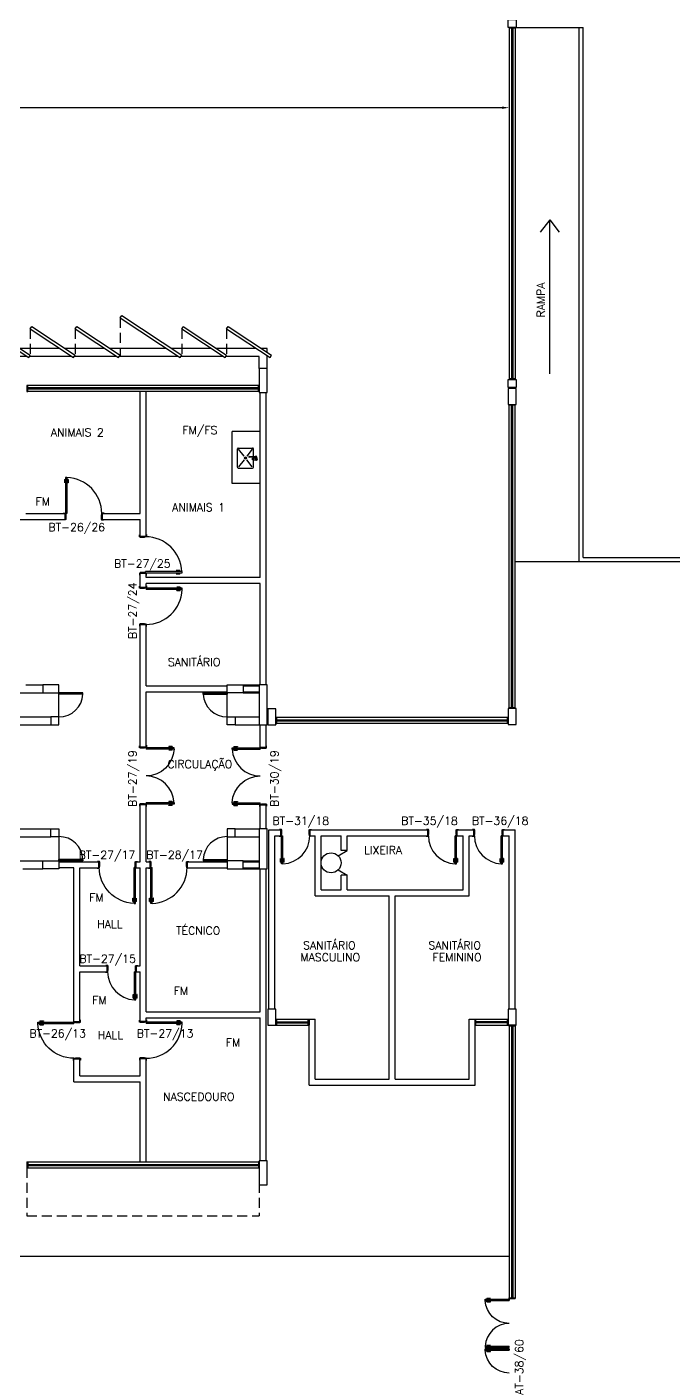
# Model space of a CAD drawing. Header units: millimetres. Extents: x 2069 to 2250, y 1124 to 1284.
# Drawn here: x 2096.53 to 2112.67, y 1190.8 to 1224.44 of the extents above; entities that cross this region are included whole.
import ezdxf

# ---------------------------------------------------------------- set-up
doc = ezdxf.new("R2010")
doc.units = ezdxf.units.MM
doc.linetypes.add('HIDDEN', pattern=[0.375, 0.25, -0.125])
for name, color, linetype in [('ALV', 2, 'Continuous'), ('BANC', 2, 'Continuous'), ('ENDEREÇO', 2, 'Continuous'), ('JANELA', 1, 'Continuous'), ('MACANETA', 1, 'Continuous'), ('MARCO', 2, 'Continuous'), ('PAVIMENTO', 1, 'Continuous'), ('PEÇAS', 1, 'Continuous'), ('PILARES', 3, 'Continuous'), ('PISO', 1, 'Continuous'), ('PORTA', 2, 'Continuous'), ('PROJ', 1, 'HIDDEN'), ('TEXTO', 2, 'Continuous'), ('ÁREA', 2, 'Continuous')]:
    doc.layers.add(name, color=color, linetype=linetype)
doc.styles.get("Standard").update_dxf_attribs({"font": 'arial.ttf'})
doc.styles.add('UNB-100', font='simplex.shx', dxfattribs={"height": 0.2})
doc.styles.add('UNB1-100', font='simplex.shx', dxfattribs={"height": 0.2})
doc.dimstyles.get("Standard").update_dxf_attribs({"dimtxt": 0.18, "dimasz": 0.18, "dimexe": 0.18, "dimexo": 0.0625, "dimgap": 0.09, "dimtad": 0, "dimtih": 1, "dimtoh": 1, "dimdec": 4, "dimzin": 0, "dimdsep": 46, "dimtxsty": 'Standard', "dimcen": 0.09, "dimadec": 0, "dimazin": 0, "dimtfac": 1, "dimtdec": 4, "dimtofl": 0, "dimtmove": 0, "dimatfit": 3, "dimfxl": 1, "dimtolj": 1, "dimtzin": 0, "dimarcsym": 0})

# ---------------------------------------------------------------- blocks, each defined once
blk = doc.blocks.new('DOOR70')
at = {"layer": 'MACANETA', "color": 1}
for p, q in [((-0.015, -0.565), (-0.01, -0.565)), ((-0.015, -0.655), (-0.015, -0.565)), ((-0.015, -0.655), (0.012, -0.655)), ((-0.01, -0.655), (-0.01, -0.565)), ((-0.01, -0.635), (0.012, -0.635)), ((0.012, -0.663), (0.012, -0.628)), ((0.012, -0.628), (0.015, -0.628)), ((0.012, -0.663), (0.015, -0.663)), ((0.053, -0.628), (0.05, -0.628)), ((0.053, -0.663), (0.05, -0.663)), ((0.053, -0.663), (0.053, -0.628)), ((0.075, -0.635), (0.053, -0.635)), ((0.08, -0.655), (0.053, -0.655)), ((0.08, -0.565), (0.075, -0.565)), ((0.075, -0.655), (0.075, -0.565)), ((0.08, -0.655), (0.08, -0.565))]:
    blk.add_line(p, q, dxfattribs=at)
at = {"layer": 'PORTA'}
for p, q in [((0.015, -0.7), (0.015, 0)), ((0.015, 0), (0.05, 0)), ((0.05, -0.7), (0.05, 0)), ((0.05, -0.7), (0.015, -0.7))]:
    blk.add_line(p, q, dxfattribs=at)
at = {"layer": 'PORTA', "color": 1}
blk.add_arc((0.02, 0), 0.7, 272.4563, 0, dxfattribs=at)
blk = doc.blocks.new('PL')
for p, q in [((0.25, 0.25), (0.25, 0.45)), ((0.25, 0.45), (0.45, 0.45)), ((0.45, 0.45), (0.45, 0.25)), ((0.45, 0.25), (0.25, 0.25))]:
    blk.add_line(p, q)
blk = doc.blocks.new('PL4')
for p, q in [((0, 0.4), (0.2, 0.4)), ((0, 0), (0, 0.4)), ((0.2, 0.4), (0.2, 0)), ((0.2, 0), (0, 0))]:
    blk.add_line(p, q)
blk = doc.blocks.new('DOOR90')
at = {"layer": 'MACANETA'}
for p, q in [((-0.015, -0.755), (-0.01, -0.755)), ((-0.015, -0.845), (-0.015, -0.755)), ((-0.015, -0.845), (0.012, -0.845)), ((-0.01, -0.845), (-0.01, -0.755)), ((-0.01, -0.825), (0.012, -0.825)), ((0.012, -0.853), (0.012, -0.818)), ((0.012, -0.818), (0.015, -0.818)), ((0.012, -0.853), (0.015, -0.853)), ((0.053, -0.818), (0.05, -0.818)), ((0.053, -0.853), (0.05, -0.853)), ((0.053, -0.853), (0.053, -0.818)), ((0.075, -0.825), (0.053, -0.825)), ((0.08, -0.845), (0.053, -0.845)), ((0.08, -0.755), (0.075, -0.755)), ((0.075, -0.845), (0.075, -0.755)), ((0.08, -0.845), (0.08, -0.755))]:
    blk.add_line(p, q, dxfattribs=at)
at = {"layer": 'PORTA'}
for p, q in [((0.015, -0.89), (0.015, 0.01)), ((0.015, 0.01), (0.05, 0.01)), ((0.05, -0.89), (0.05, 0.01)), ((0.05, -0.89), (0.015, -0.89))]:
    blk.add_line(p, q, dxfattribs=at)
at = {"layer": 'PORTA', "color": 1}
blk.add_arc((0.02, 0.01), 0.9, 271.9102, 0, dxfattribs=at)
blk = doc.blocks.new('PL6')
for p, q in [((0, -0.1), (0, 0.1)), ((0, 0.1), (0.6, 0.1)), ((0.6, 0.1), (0.6, -0.1)), ((0.6, -0.1), (0, -0.1))]:
    blk.add_line(p, q)
blk = doc.blocks.new('PL10')
for p, q in [((-0.1, 1), (0.1, 1)), ((-0.1, 0), (-0.1, 1)), ((0.1, 1), (0.1, 0)), ((0.1, 0), (-0.1, 0))]:
    blk.add_line(p, q)
blk = doc.blocks.new('DOOR-70')
at = {"layer": 'MACANETA', "color": 1}
for p, q in [((-0.08, -0.655), (-0.08, -0.565)), ((-0.08, -0.565), (-0.075, -0.565)), ((-0.08, -0.655), (-0.053, -0.655)), ((-0.075, -0.655), (-0.075, -0.565)), ((-0.075, -0.635), (-0.053, -0.635)), ((-0.053, -0.628), (-0.05, -0.628)), ((-0.053, -0.663), (-0.053, -0.628)), ((-0.053, -0.663), (-0.05, -0.663)), ((-0.012, -0.628), (-0.015, -0.628)), ((-0.012, -0.663), (-0.015, -0.663)), ((-0.012, -0.663), (-0.012, -0.628)), ((0.01, -0.635), (-0.012, -0.635)), ((0.015, -0.655), (-0.012, -0.655)), ((0.01, -0.655), (0.01, -0.565)), ((0.015, -0.565), (0.01, -0.565)), ((0.015, -0.655), (0.015, -0.565))]:
    blk.add_line(p, q, dxfattribs=at)
at = {"layer": 'PORTA'}
for p, q in [((-0.05, -0.7), (-0.05, 0)), ((-0.015, 0), (-0.05, 0)), ((-0.015, -0.7), (-0.015, 0)), ((-0.05, -0.7), (-0.015, -0.7))]:
    blk.add_line(p, q, dxfattribs=at)
at = {"layer": 'PORTA', "color": 1}
blk.add_arc((-0.02, 0), 0.7, 180, 267.5437, dxfattribs=at)
blk = doc.blocks.new('DOOR-90')
at = {"color": 1}
blk.add_arc((-0.02, 0), 0.9, 180, 268.0898, dxfattribs=at)
at = {"layer": 'MACANETA', "color": 1}
for p, q in [((-0.08, -0.855), (-0.08, -0.765)), ((-0.08, -0.765), (-0.075, -0.765)), ((-0.08, -0.855), (-0.053, -0.855)), ((-0.075, -0.855), (-0.075, -0.765)), ((-0.075, -0.835), (-0.053, -0.835)), ((-0.053, -0.828), (-0.05, -0.828)), ((-0.053, -0.863), (-0.053, -0.828)), ((-0.053, -0.863), (-0.05, -0.863)), ((-0.012, -0.828), (-0.015, -0.828)), ((-0.012, -0.863), (-0.015, -0.863)), ((-0.012, -0.863), (-0.012, -0.828)), ((0.01, -0.835), (-0.012, -0.835)), ((0.015, -0.855), (-0.012, -0.855)), ((0.01, -0.855), (0.01, -0.765)), ((0.015, -0.765), (0.01, -0.765)), ((0.015, -0.855), (0.015, -0.765))]:
    blk.add_line(p, q, dxfattribs=at)
at = {"layer": 'PORTA'}
for p, q in [((-0.05, -0.9), (-0.05, 0)), ((-0.015, 0), (-0.05, 0)), ((-0.015, -0.9), (-0.015, 0)), ((-0.05, -0.9), (-0.015, -0.9))]:
    blk.add_line(p, q, dxfattribs=at)
blk = doc.blocks.new('INOXA1-P')
for p, q in [((0.043, 0.008), (0.043, -0.022)), ((0.062, 0.04), (0.071, 0.04)), ((0.131, 0.048), (0.076, 0.043)), ((0.131, -0.002), (0.076, 0.003)), ((0.12, 0.23), (0.12, 0.047)), ((0.22, 0.25), (0.14, 0.25)), ((0.15, 0.22), (0.287, 0.043)), ((0.5, 0.25), (0.22, 0.25)), ((0.353, 0.043), (0.49, 0.22)), ((0.52, 0.23), (0.52, -0.23)), ((0.22, -0.027), (0.054, -0.027)), ((0.22, -0.037), (0.054, -0.037)), ((0.063, -0.003), (0.063, -0.021)), ((0.12, -0.001), (0.12, -0.027)), ((0.12, -0.037), (0.12, -0.23)), ((0.22, -0.25), (0.14, -0.25)), ((0.15, -0.22), (0.287, -0.043)), ((0.231, -0.027), (0.22, -0.027)), ((0.231, -0.037), (0.22, -0.037)), ((0.5, -0.25), (0.22, -0.25)), ((0.353, -0.043), (0.49, -0.22))]:
    blk.add_line(p, q)
blk.add_lwpolyline([(0.076, 0.003), (0.072, 0.004), (0.069, 0.009), (0.067, 0.015), (0.066, 0.023), (0.067, 0.031), (0.069, 0.037), (0.072, 0.042), (0.076, 0.043)])
blk.add_lwpolyline([(0.131, 0.048), (0.137, 0.046), (0.143, 0.041), (0.147, 0.033), (0.148, 0.023), (0.147, 0.013), (0.143, 0.006), (0.137, 0), (0.131, -0.002), (0.125, 0), (0.119, 0.006), (0.115, 0.013), (0.114, 0.023), (0.115, 0.033), (0.119, 0.041), (0.125, 0.046)], close=True)
for radius in [0.0266, 0.0163]:
    blk.add_circle((0.32, 0), radius)
for centre, radius, start, end in [((0.054, 0.023), 0.0349, 36.1705, 252.2568), ((0.054, 0.023), 0.0189, 62.7367, 235.7375), ((0.073, -0.003), 0.01, 102.8285, 180), ((0.054, 0.023), 0.0349, 285.5373, 323.9987), ((0.14, 0.23), 0.02, 90, 180), ((0.5, 0.23), 0.02, 360, 90), ((0.054, -0.032), 0.0145, 20.161, 339.839), ((0.054, -0.032), 0.005, 90.0037, 269.9963), ((0.14, -0.23), 0.02, 180, 270), ((0.231, -0.032), 0.00738, 222.6559, 137.3441), ((0.231, -0.032), 0.005, 269.9935, 90.0065), ((0.5, -0.23), 0.02, 270, 360)]:
    blk.add_arc(centre, radius, start, end)
blk = doc.blocks.new('DOOR-60')
at = {"layer": 'MACANETA', "color": 1}
for p, q in [((-0.08, -0.555), (-0.08, -0.465)), ((-0.08, -0.465), (-0.075, -0.465)), ((-0.08, -0.555), (-0.053, -0.555)), ((-0.075, -0.555), (-0.075, -0.465)), ((-0.075, -0.535), (-0.053, -0.535)), ((-0.053, -0.528), (-0.05, -0.528)), ((-0.053, -0.563), (-0.053, -0.528)), ((-0.053, -0.563), (-0.05, -0.563)), ((-0.012, -0.528), (-0.015, -0.528)), ((-0.012, -0.563), (-0.015, -0.563)), ((-0.012, -0.563), (-0.012, -0.528)), ((0.01, -0.535), (-0.012, -0.535)), ((0.015, -0.555), (-0.012, -0.555)), ((0.01, -0.555), (0.01, -0.465)), ((0.015, -0.465), (0.01, -0.465)), ((0.015, -0.555), (0.015, -0.465))]:
    blk.add_line(p, q, dxfattribs=at)
at = {"layer": 'PORTA'}
for p, q in [((-0.05, -0.6), (-0.05, 0)), ((-0.015, 0), (-0.05, 0)), ((-0.015, -0.6), (-0.015, 0)), ((-0.05, -0.6), (-0.015, -0.6))]:
    blk.add_line(p, q, dxfattribs=at)
at = {"layer": 'PORTA', "color": 1}
blk.add_arc((-0.02, 0), 0.6, 180, 267.134, dxfattribs=at)
blk = doc.blocks.new('*D66')
at = {"layer": 'ALV', "color": 0, "lineweight": -2, "transparency": 16777216}
for p, q in [((2075.113, 1223.373), (2075.113, 1222.237)), ((2108.578, 1223.373), (2108.578, 1222.237)), ((2075.293, 1222.417), (2090.947, 1222.417)), ((2108.398, 1222.417), (2092.744, 1222.417))]:
    blk.add_line(p, q, dxfattribs=at)
at = {"layer": 'ALV', "color": 0, "transparency": 16777216}
for points in [[(2075.293, 1222.447), (2075.293, 1222.387), (2075.113, 1222.417)], [(2108.398, 1222.447), (2108.398, 1222.387), (2108.578, 1222.417)]]:
    blk.add_solid(points, dxfattribs=at)
at = {"layer": 'DEFPOINTS', "color": 0, "transparency": 16777216}
for p in [(2075.113, 1223.435), (2108.578, 1223.435), (2075.113, 1222.417)]:
    blk.add_point(p, dxfattribs=at)
at = {"layer": 'ALV', "color": 0, "transparency": 16777216, "insert": (2091.846, 1222.417), "char_height": 0.2, "attachment_point": 5}
blk.add_mtext('\\A1;{\\H4.5x;FM}', dxfattribs=at)

msp = doc.modelspace()

# ---------------------------------------------------------------- linework, layer by layer
at = {"layer": 'ALV'}
for p, q in [((2108.72825, 1224.42312), (2108.57825, 1224.42312)), ((2108.72825, 1224.42312), (2108.57825, 1224.42312)), ((2095.07825, 1217.16739), (2096.57805, 1216.17211)), ((2095.11695, 1217.22572), (2096.61676, 1216.23043)), ((2096.61676, 1216.89092), (2096.65546, 1216.94925)), ((2096.65546, 1216.94925), (2097.73865, 1216.23043)), ((2097.73865, 1216.89092), (2097.77736, 1216.94925)), ((2097.77736, 1216.94925), (2098.86055, 1216.23043)), ((2098.86055, 1217.16739), (2098.89925, 1217.22572)), ((2098.86055, 1217.16739), (2100.36035, 1216.17211)), ((2098.89925, 1217.22572), (2100.39906, 1216.23043)), ((2100.39906, 1216.89092), (2100.43776, 1216.94925)), ((2100.43776, 1216.94925), (2101.52095, 1216.23043)), ((2101.52095, 1216.89092), (2101.55966, 1216.94925)), ((2101.55966, 1216.94925), (2102.64285, 1216.23043)), ((2096.61676, 1216.89092), (2097.69995, 1216.17211)), ((2097.73865, 1216.89092), (2098.82184, 1216.17211)), ((2100.39906, 1216.89092), (2101.48225, 1216.17211)), ((2101.52095, 1216.89092), (2102.60414, 1216.17211)), ((2096.57805, 1216.17211), (2096.61676, 1216.23043)), ((2096.57805, 1216.17211), (2096.61676, 1216.23043)), ((2097.69995, 1216.17211), (2097.73865, 1216.23043)), ((2098.82184, 1216.17211), (2098.86055, 1216.23043)), ((2100.36035, 1216.17211), (2100.39906, 1216.23043)), ((2101.48225, 1216.17211), (2101.52095, 1216.23043)), ((2102.60414, 1216.17211), (2102.64285, 1216.23043)), ((2108.57825, 1215.62312), (2108.57825, 1215.62312)), ((2108.57825, 1215.62312), (2108.72825, 1215.62312)), ((2108.72825, 1215.62312), (2108.72825, 1215.62312)), ((2096.53311, 1215.47627), (2096.53311, 1215.32627)), ((2099.35818, 1212.27627), (2099.35818, 1215.32627)), ((2099.50818, 1211.70627), (2099.50818, 1215.32627)), ((2102.33311, 1215.32627), (2102.33311, 1215.47627)), ((2102.35801, 1210.67627), (2102.35801, 1215.30127)), ((2102.50801, 1208.00127), (2102.50801, 1215.30127)), ((2108.57825, 1215.00312), (2108.57825, 1215.00312)), ((2108.57825, 1215.00312), (2108.72825, 1215.00312)), ((2108.72825, 1215.00312), (2108.72825, 1215.00312)), ((2096.50801, 1212.27627), (2097.48301, 1212.27627)), ((2097.48301, 1212.27627), (2097.48301, 1212.12627)), ((2098.41301, 1212.27627), (2099.35801, 1212.27627)), ((2098.41301, 1212.27627), (2098.41301, 1212.12627)), ((2098.55801, 1212.27627), (2099.35818, 1212.27627)), ((2095.41301, 1212.12627), (2097.48301, 1212.12627)), ((2098.41301, 1212.12627), (2099.35818, 1212.12627)), ((2099.35818, 1211.70627), (2099.35818, 1212.12627)), ((2099.50818, 1211.70627), (2099.35818, 1211.70627)), ((2099.35818, 1210.42627), (2099.35818, 1210.77627)), ((2099.50818, 1210.77627), (2099.35818, 1210.77627)), ((2099.50818, 1210.67627), (2099.50818, 1210.77627)), ((2102.35801, 1210.67627), (2099.50818, 1210.67627)), ((2102.35801, 1210.52627), (2099.50818, 1210.52627)), ((2099.50818, 1210.42627), (2099.50818, 1210.52627)), ((2102.35801, 1208.00127), (2102.35801, 1210.52627)), ((2099.50818, 1210.42627), (2099.35818, 1210.42627)), ((2099.35818, 1206.44128), (2099.35818, 1209.49627)), ((2099.50818, 1209.49627), (2099.35818, 1209.49627)), ((2099.50818, 1207.97627), (2099.50818, 1209.49627)), ((2096.50801, 1208.00127), (2096.93276, 1208.00127)), ((2099.50818, 1207.97627), (2101.53276, 1207.97627)), ((2099.50818, 1206.44128), (2099.50818, 1207.82627)), ((2099.50818, 1207.82627), (2101.53276, 1207.82627)), ((2101.93276, 1208.00127), (2102.33311, 1208.00127)), ((2101.93276, 1207.97627), (2102.33311, 1207.97627)), ((2101.93276, 1207.82627), (2102.33311, 1207.82627)), ((2095.93276, 1207.80127), (2096.93276, 1207.80127)), ((2101.93276, 1207.80127), (2102.33311, 1207.80127)), ((2095.73276, 1207.20127), (2097.13276, 1207.20127)), ((2101.73276, 1207.20127), (2102.33311, 1207.20127)), ((2102.75318, 1207.17812), (2102.75318, 1207.02812)), ((2108.55318, 1207.02812), (2108.55318, 1207.17812)), ((2095.73276, 1207.00127), (2097.13276, 1207.00127)), ((2101.73276, 1207.00127), (2102.33311, 1207.00127)), ((2102.35818, 1206.44128), (2102.35818, 1207.00127)), ((2102.50818, 1206.44128), (2102.50818, 1207.00127)), ((2099.50818, 1206.44128), (2099.35818, 1206.44128)), ((2102.35818, 1206.44128), (2102.50818, 1206.44128)), ((2099.50818, 1205.00127), (2099.35818, 1205.00127)), ((2099.35818, 1203.57627), (2099.35818, 1205.00127)), ((2099.50818, 1203.57627), (2099.50818, 1205.00127)), ((2102.35818, 1205.00127), (2102.50818, 1205.00127)), ((2102.35818, 1204.40127), (2102.35818, 1205.00127)), ((2102.50818, 1204.40127), (2102.50818, 1205.00127)), ((2095.73276, 1204.40127), (2097.13276, 1204.40127)), ((2095.73276, 1204.20127), (2097.13276, 1204.20127)), ((2101.73276, 1204.40127), (2102.33276, 1204.40127)), ((2101.73276, 1204.20127), (2102.33276, 1204.20127)), ((2102.57818, 1199.89127), (2102.57818, 1204.37442)), ((2102.57818, 1204.37442), (2102.87818, 1204.37442)), ((2102.72818, 1199.89127), (2102.72818, 1204.22442)), ((2102.72818, 1204.22442), (2102.87818, 1204.22442)), ((2102.87818, 1204.22442), (2102.87818, 1204.37442)), ((2103.60818, 1204.37442), (2106.54818, 1204.37442)), ((2103.60818, 1204.22442), (2103.60818, 1204.37442)), ((2103.60818, 1204.22442), (2103.72818, 1204.22442)), ((2103.72818, 1202.72442), (2103.72818, 1204.22442)), ((2103.87818, 1204.22442), (2104.37818, 1204.22442)), ((2103.87818, 1202.87442), (2103.87818, 1204.22442)), ((2104.37818, 1203.85913), (2104.37818, 1204.22442)), ((2104.52818, 1204.22442), (2106.54818, 1204.22442)), ((2104.52818, 1203.85913), (2104.52818, 1204.22442)), ((2106.54818, 1204.22442), (2106.54818, 1204.37442)), ((2107.27818, 1204.37442), (2107.69818, 1204.37442)), ((2107.27818, 1204.22442), (2107.27818, 1204.37442)), ((2107.27818, 1204.22442), (2107.42818, 1204.22442)), ((2107.42818, 1202.87442), (2107.42818, 1204.22442)), ((2107.57818, 1204.22442), (2107.69818, 1204.22442)), ((2107.57818, 1202.72442), (2107.57818, 1204.22442)), ((2107.69818, 1204.22442), (2107.69818, 1204.37442)), ((2108.42818, 1204.37442), (2108.72818, 1204.37442)), ((2108.42818, 1204.22442), (2108.42818, 1204.37442)), ((2108.42818, 1204.22442), (2108.57818, 1204.22442)), ((2108.57818, 1199.89127), (2108.57818, 1204.22442)), ((2108.72818, 1199.89127), (2108.72818, 1204.37442)), ((2104.52818, 1203.85913), (2104.37818, 1203.85913)), ((2095.93276, 1203.60127), (2096.93276, 1203.60127)), ((2097.33276, 1203.57627), (2098.32818, 1203.57627)), ((2098.32818, 1203.42627), (2098.32818, 1203.57627)), ((2099.25818, 1203.57627), (2099.35818, 1203.57627)), ((2099.25818, 1203.42627), (2099.25818, 1203.57627)), ((2099.50818, 1203.57627), (2099.61239, 1203.57627)), ((2099.61239, 1203.42627), (2099.61239, 1203.57627)), ((2100.54239, 1203.57627), (2101.53276, 1203.57627)), ((2100.54239, 1203.42627), (2100.54239, 1203.57627)), ((2101.93276, 1203.60127), (2102.33276, 1203.60127)), ((2101.93276, 1203.57627), (2102.33276, 1203.57627)), ((2096.42867, 1203.40127), (2096.93276, 1203.40127)), ((2097.70818, 1203.42627), (2097.33276, 1203.42627)), ((2097.70818, 1199.58574), (2097.70818, 1203.42627)), ((2097.85818, 1200.97627), (2097.85818, 1203.42627)), ((2097.85818, 1203.42627), (2098.32818, 1203.42627)), ((2099.25818, 1203.42627), (2099.35818, 1203.42627)), ((2099.35818, 1200.97627), (2099.35818, 1203.42627)), ((2099.50818, 1203.42627), (2099.61239, 1203.42627)), ((2099.50818, 1199.82627), (2099.50818, 1203.42627)), ((2100.54239, 1203.42627), (2101.53276, 1203.42627)), ((2101.93276, 1203.42627), (2102.33276, 1203.42627)), ((2101.93276, 1203.40127), (2102.33276, 1203.40127)), ((2102.35818, 1199.82627), (2102.35818, 1203.40127)), ((2102.50818, 1196.10127), (2102.50818, 1203.40127)), ((2104.52818, 1203.23971), (2104.37818, 1203.23971)), ((2104.37818, 1202.87442), (2104.37818, 1203.23971)), ((2104.52818, 1202.87442), (2104.52818, 1203.23971)), ((2103.87818, 1202.87442), (2104.37818, 1202.87442)), ((2104.52818, 1202.87442), (2107.42818, 1202.87442)), ((2103.72818, 1202.72442), (2105.57861, 1202.72442)), ((2105.57861, 1198.14127), (2105.57861, 1202.72442)), ((2105.72861, 1198.14127), (2105.72861, 1202.72442)), ((2105.72861, 1202.72442), (2107.57818, 1202.72442)), ((2097.85818, 1200.97627), (2098.53737, 1200.97627)), ((2097.85818, 1200.82627), (2098.53737, 1200.82627)), ((2097.85818, 1199.58574), (2097.85818, 1200.82627)), ((2098.53737, 1200.82627), (2098.53737, 1200.97627)), ((2099.26737, 1200.97627), (2099.35818, 1200.97627)), ((2099.26737, 1200.82627), (2099.26737, 1200.97627)), ((2099.26737, 1200.82627), (2099.35818, 1200.82627)), ((2099.35818, 1199.58574), (2099.35818, 1200.82627)), ((2099.50818, 1199.82627), (2102.35818, 1199.82627)), ((2097.70818, 1199.58574), (2097.85818, 1199.58574)), ((2099.50818, 1199.58574), (2099.35818, 1199.58574)), ((2099.50818, 1199.67627), (2102.35818, 1199.67627)), ((2099.50818, 1199.58574), (2099.50818, 1199.67627)), ((2102.35818, 1196.10127), (2102.35818, 1199.67627)), ((2102.75297, 1199.49127), (2102.75297, 1199.64127)), ((2103.57797, 1199.64127), (2103.57797, 1199.49127)), ((2103.57818, 1197.99127), (2103.57818, 1199.64127)), ((2103.72818, 1198.14127), (2103.72818, 1199.64127)), ((2107.57818, 1198.14127), (2107.57818, 1199.64127)), ((2107.72797, 1199.64127), (2107.72797, 1199.49127)), ((2107.72818, 1197.99127), (2107.72818, 1199.64127)), ((2108.55297, 1199.49127), (2108.55297, 1199.64127)), ((2108.72801, 1199.49219), (2108.57801, 1199.49219)), ((2108.72801, 1199.49219), (2108.72801, 1199.49312)), ((2097.70818, 1198.07627), (2097.70818, 1198.65574)), ((2097.70818, 1198.65574), (2097.85818, 1198.65574)), ((2097.85818, 1198.22627), (2097.85818, 1198.65574)), ((2099.35818, 1198.22627), (2099.35818, 1198.65574)), ((2099.50818, 1198.65574), (2099.35818, 1198.65574)), ((2099.50818, 1196.07627), (2099.50818, 1198.65574)), ((2097.70818, 1198.07627), (2099.35818, 1198.07627)), ((2097.85818, 1198.22627), (2099.35818, 1198.22627)), ((2099.35818, 1196.07627), (2099.35818, 1198.07627)), ((2103.72818, 1198.14127), (2105.57861, 1198.14127)), ((2105.72861, 1198.14127), (2107.57818, 1198.14127)), ((2103.57818, 1197.99127), (2107.72818, 1197.99127)), ((2096.53311, 1196.07627), (2096.53311, 1195.92627)), ((2102.33311, 1195.92627), (2102.33311, 1196.07627)), ((2102.33311, 1195.92627), (2102.33311, 1195.92627))]:
    msp.add_line(p, q, dxfattribs=at)
at = {"layer": 'ALV', "color": 2}
for p, q in [((2110.32825, 1211.07812), (2110.32825, 1224.42312)), ((2110.42825, 1211.17812), (2110.42825, 1224.42312)), ((2110.42825, 1211.17812), (2114.90325, 1211.17812)), ((2110.32825, 1211.07812), (2114.90325, 1211.07812)), ((2104.30874, 1203.72234), (2104.52818, 1203.85913)), ((2104.30874, 1203.3765), (2104.52818, 1203.23971)), ((2108.57801, 1192.66127), (2108.57801, 1192.68127)), ((2108.57801, 1192.68127), (2108.72801, 1192.68127)), ((2108.57801, 1192.66127), (2108.57801, 1192.68127)), ((2108.57801, 1192.68127), (2108.72801, 1192.68127)), ((2108.72801, 1192.68127), (2108.72801, 1192.66127)), ((2108.72801, 1192.68127), (2108.72801, 1192.66127)), ((2108.72801, 1192.66127), (2108.57801, 1192.66127)), ((2108.57801, 1192.66127), (2108.72801, 1192.66127)), ((2108.72801, 1192.66127), (2108.57801, 1192.66127)), ((2108.57801, 1192.66127), (2108.72801, 1192.66127))]:
    msp.add_line(p, q, dxfattribs=at)
msp.add_circle((2104.12818, 1203.54942), 0.25, dxfattribs=at)
at = {"layer": 'BANC'}
for p, q in [((2102.35801, 1214.32627), (2101.65801, 1214.32627)), ((2101.65801, 1213.02627), (2101.65801, 1214.32627)), ((2102.35801, 1213.02627), (2101.65801, 1213.02627))]:
    msp.add_line(p, q, dxfattribs=at)
at = {"layer": 'JANELA', "color": 3}
for p, q in [((2108.57825, 1224.42312), (2108.57825, 1224.40312)), ((2108.57825, 1224.42312), (2108.57825, 1224.40312)), ((2108.72825, 1224.40312), (2108.57825, 1224.40312)), ((2108.72825, 1224.40312), (2108.57825, 1224.40312)), ((2108.72825, 1224.42312), (2108.72825, 1224.40312)), ((2108.72825, 1224.42312), (2108.72825, 1224.40312)), ((2108.57825, 1215.64312), (2108.57825, 1215.62312)), ((2108.72825, 1215.64312), (2108.57825, 1215.64312)), ((2108.72825, 1215.62312), (2108.72825, 1215.64312)), ((2096.55311, 1215.47627), (2096.53311, 1215.47627)), ((2096.53311, 1215.32627), (2096.55311, 1215.32627)), ((2096.55311, 1215.32627), (2096.55311, 1215.47627)), ((2102.31311, 1215.32627), (2102.31311, 1215.47627)), ((2102.31311, 1215.47627), (2102.33311, 1215.47627)), ((2102.33311, 1215.32627), (2102.31311, 1215.32627)), ((2108.57825, 1214.98312), (2108.57825, 1215.00312)), ((2108.72825, 1214.98312), (2108.57825, 1214.98312)), ((2108.72825, 1215.00312), (2108.72825, 1214.98312)), ((2102.77318, 1207.17812), (2102.75318, 1207.17812)), ((2102.77318, 1207.02812), (2102.77318, 1207.17812)), ((2108.53318, 1207.17812), (2108.55318, 1207.17812)), ((2108.53318, 1207.02812), (2108.53318, 1207.17812)), ((2102.75318, 1207.02812), (2102.77318, 1207.02812)), ((2108.55318, 1207.02812), (2108.53318, 1207.02812)), ((2108.57801, 1199.47219), (2108.57801, 1199.49219)), ((2108.72801, 1199.47219), (2108.57801, 1199.47219)), ((2108.72801, 1199.49219), (2108.72801, 1199.47219)), ((2096.53311, 1196.07627), (2096.55311, 1196.07627)), ((2096.55311, 1196.07627), (2096.55311, 1195.92627)), ((2102.31311, 1196.07627), (2102.31311, 1195.92627)), ((2102.33311, 1196.07627), (2102.31311, 1196.07627)), ((2096.55311, 1195.92627), (2096.53311, 1195.92627)), ((2102.31311, 1195.92627), (2102.33311, 1195.92627))]:
    msp.add_line(p, q, dxfattribs=at)
at = {"layer": 'JANELA'}
for p, q in [((2108.57825, 1224.40312), (2108.57825, 1215.64312)), ((2108.63825, 1224.40312), (2108.63825, 1215.64312)), ((2108.66825, 1224.40312), (2108.66825, 1215.64312)), ((2108.72825, 1224.40312), (2108.72825, 1215.64312)), ((2102.31311, 1215.47627), (2096.55311, 1215.47627)), ((2102.31311, 1215.41627), (2096.55311, 1215.41627)), ((2102.31311, 1215.38627), (2096.55311, 1215.38627)), ((2102.31311, 1215.32627), (2096.55311, 1215.32627)), ((2108.57825, 1207.42312), (2108.57825, 1214.98312)), ((2108.63825, 1207.42312), (2108.63825, 1214.98312)), ((2108.66825, 1207.42312), (2108.66825, 1214.98312)), ((2108.72825, 1207.42312), (2108.72825, 1214.98312)), ((2108.53318, 1207.17812), (2102.77318, 1207.17812)), ((2108.53318, 1207.11812), (2102.77318, 1207.11812)), ((2108.53318, 1207.08812), (2102.77318, 1207.08812)), ((2108.53318, 1207.02812), (2102.77318, 1207.02812)), ((2102.75276, 1199.64127), (2103.72818, 1199.64127)), ((2102.75276, 1199.49127), (2103.57818, 1199.49127)), ((2102.77297, 1199.49127), (2102.77297, 1199.64127)), ((2102.77297, 1199.58127), (2103.55797, 1199.58127)), ((2102.77297, 1199.55127), (2103.55797, 1199.55127)), ((2103.55797, 1199.49127), (2103.55797, 1199.64127)), ((2107.57818, 1199.64127), (2108.55276, 1199.64127)), ((2107.72818, 1199.49127), (2108.55276, 1199.49127)), ((2107.74797, 1199.49127), (2107.74797, 1199.64127)), ((2108.53297, 1199.58127), (2107.74797, 1199.58127)), ((2108.53297, 1199.55127), (2107.74797, 1199.55127)), ((2108.53297, 1199.49127), (2108.53297, 1199.64127)), ((2108.57801, 1199.47219), (2108.57801, 1192.68127)), ((2108.63801, 1199.47219), (2108.63801, 1192.68127)), ((2108.66801, 1199.47219), (2108.66801, 1192.68127)), ((2108.72801, 1199.47219), (2108.72801, 1192.68127)), ((2096.55311, 1196.07627), (2102.31311, 1196.07627)), ((2096.55311, 1196.01627), (2102.31311, 1196.01627)), ((2096.55311, 1195.98627), (2102.31311, 1195.98627)), ((2096.55311, 1195.92627), (2102.31311, 1195.92627)), ((2108.57801, 1192.68127), (2108.72801, 1192.68127))]:
    msp.add_line(p, q, dxfattribs=at)
at = {"layer": 'MARCO'}
for p, q in [((2097.43801, 1212.28627), (2097.48801, 1212.28627)), ((2097.43801, 1212.27627), (2097.43801, 1212.28627)), ((2097.48301, 1212.27627), (2097.48801, 1212.27627)), ((2097.48801, 1212.28627), (2097.48801, 1212.27627)), ((2097.48801, 1212.27627), (2097.49801, 1212.27627)), ((2097.49801, 1212.27627), (2097.49801, 1212.24127)), ((2097.49801, 1212.24127), (2097.50801, 1212.24127)), ((2097.50801, 1212.24127), (2097.50801, 1212.12627)), ((2098.38801, 1212.24127), (2098.38801, 1212.12627)), ((2098.39801, 1212.24127), (2098.38801, 1212.24127)), ((2098.39801, 1212.27627), (2098.39801, 1212.24127)), ((2098.40801, 1212.27627), (2098.39801, 1212.27627)), ((2098.40801, 1212.28627), (2098.40801, 1212.27627)), ((2098.45801, 1212.28627), (2098.40801, 1212.28627)), ((2098.41301, 1212.27627), (2098.40801, 1212.27627)), ((2098.45801, 1212.27627), (2098.45801, 1212.28627)), ((2097.44801, 1212.11627), (2097.44801, 1212.12627)), ((2097.49801, 1212.11627), (2097.44801, 1212.11627)), ((2097.48301, 1212.12627), (2097.49801, 1212.12627)), ((2097.49801, 1212.12627), (2097.49801, 1212.11627)), ((2097.50801, 1212.12627), (2097.49801, 1212.12627)), ((2098.38801, 1212.12627), (2098.39801, 1212.12627)), ((2098.41301, 1212.12627), (2098.39801, 1212.12627)), ((2098.39801, 1212.12627), (2098.39801, 1212.11627)), ((2098.39801, 1212.11627), (2098.44801, 1212.11627)), ((2098.44801, 1212.11627), (2098.44801, 1212.12627)), ((2099.34818, 1211.74127), (2099.35818, 1211.74127)), ((2099.34818, 1211.69127), (2099.34818, 1211.74127)), ((2099.35818, 1211.69127), (2099.34818, 1211.69127)), ((2099.35818, 1211.70627), (2099.35818, 1211.69127)), ((2099.35818, 1211.68127), (2099.35818, 1211.69127)), ((2099.47318, 1211.68127), (2099.35818, 1211.68127)), ((2099.47318, 1211.69127), (2099.47318, 1211.68127)), ((2099.50818, 1211.69127), (2099.47318, 1211.69127)), ((2099.50818, 1211.75127), (2099.51818, 1211.75127)), ((2099.50818, 1211.70627), (2099.50818, 1211.70127)), ((2099.50818, 1211.70127), (2099.50818, 1211.69127)), ((2099.51818, 1211.70127), (2099.50818, 1211.70127)), ((2099.51818, 1211.75127), (2099.51818, 1211.70127)), ((2099.34818, 1210.79127), (2099.34818, 1210.74127)), ((2099.35818, 1210.79127), (2099.34818, 1210.79127)), ((2099.34818, 1210.74127), (2099.35818, 1210.74127)), ((2099.35818, 1210.80127), (2099.35818, 1210.79127)), ((2099.47318, 1210.80127), (2099.35818, 1210.80127)), ((2099.35818, 1210.77627), (2099.35818, 1210.79127)), ((2099.47318, 1210.79127), (2099.47318, 1210.80127)), ((2099.50818, 1210.79127), (2099.47318, 1210.79127)), ((2099.50818, 1210.78127), (2099.50818, 1210.79127)), ((2099.50818, 1210.77627), (2099.50818, 1210.78127)), ((2099.51818, 1210.78127), (2099.50818, 1210.78127)), ((2099.50818, 1210.73127), (2099.51818, 1210.73127)), ((2099.51818, 1210.73127), (2099.51818, 1210.78127)), ((2099.34818, 1210.46127), (2099.35818, 1210.46127)), ((2099.34818, 1210.41127), (2099.34818, 1210.46127)), ((2099.35818, 1210.41127), (2099.34818, 1210.41127)), ((2099.35818, 1210.42627), (2099.35818, 1210.41127)), ((2099.35818, 1210.40127), (2099.35818, 1210.41127)), ((2099.47318, 1210.40127), (2099.35818, 1210.40127)), ((2099.47318, 1210.41127), (2099.47318, 1210.40127)), ((2099.50818, 1210.41127), (2099.47318, 1210.41127)), ((2099.50818, 1210.47127), (2099.51818, 1210.47127)), ((2099.50818, 1210.42627), (2099.50818, 1210.42127)), ((2099.50818, 1210.42127), (2099.50818, 1210.41127)), ((2099.51818, 1210.42127), (2099.50818, 1210.42127)), ((2099.51818, 1210.47127), (2099.51818, 1210.42127)), ((2099.34818, 1209.51127), (2099.34818, 1209.46127)), ((2099.35818, 1209.51127), (2099.34818, 1209.51127)), ((2099.35818, 1209.52127), (2099.35818, 1209.51127)), ((2099.47318, 1209.52127), (2099.35818, 1209.52127)), ((2099.35818, 1209.49627), (2099.35818, 1209.51127)), ((2099.47318, 1209.51127), (2099.47318, 1209.52127)), ((2099.50818, 1209.51127), (2099.47318, 1209.51127)), ((2099.50818, 1209.50127), (2099.50818, 1209.51127)), ((2099.50818, 1209.49627), (2099.50818, 1209.50127)), ((2099.51818, 1209.50127), (2099.50818, 1209.50127)), ((2099.51818, 1209.45127), (2099.51818, 1209.50127)), ((2099.34818, 1209.46127), (2099.35818, 1209.46127)), ((2099.50818, 1209.45127), (2099.51818, 1209.45127)), ((2108.57825, 1207.42312), (2108.57825, 1207.40312)), ((2108.72825, 1207.42312), (2108.57825, 1207.42312)), ((2108.72825, 1207.42312), (2108.72825, 1207.40312)), ((2099.34801, 1206.47628), (2099.35801, 1206.47628)), ((2099.34801, 1206.42628), (2099.34801, 1206.47628)), ((2099.50801, 1206.48628), (2099.51801, 1206.48628)), ((2099.51801, 1206.48628), (2099.51801, 1206.43628)), ((2102.35818, 1206.48628), (2102.34818, 1206.48628)), ((2102.34818, 1206.48628), (2102.34818, 1206.43628)), ((2102.51818, 1206.47628), (2102.50818, 1206.47628)), ((2102.51818, 1206.42628), (2102.51818, 1206.47628)), ((2099.35801, 1206.42628), (2099.34801, 1206.42628)), ((2099.35801, 1206.44128), (2099.35801, 1206.42628)), ((2099.35801, 1206.41628), (2099.35801, 1206.42628)), ((2099.47301, 1206.41628), (2099.35801, 1206.41628)), ((2099.47301, 1206.42628), (2099.47301, 1206.41628)), ((2099.50801, 1206.42628), (2099.47301, 1206.42628)), ((2099.50801, 1206.44128), (2099.50801, 1206.43628)), ((2099.50801, 1206.43628), (2099.50801, 1206.42628)), ((2099.51801, 1206.43628), (2099.50801, 1206.43628)), ((2102.34818, 1206.43628), (2102.35818, 1206.43628)), ((2102.35818, 1206.44128), (2102.35818, 1206.43628)), ((2102.35818, 1206.43628), (2102.35818, 1206.42628)), ((2102.35818, 1206.42628), (2102.39318, 1206.42628)), ((2102.39318, 1206.42628), (2102.39318, 1206.41628)), ((2102.39318, 1206.41628), (2102.50818, 1206.41628)), ((2102.50818, 1206.44128), (2102.50818, 1206.42628)), ((2102.50818, 1206.41628), (2102.50818, 1206.42628)), ((2102.50818, 1206.42628), (2102.51818, 1206.42628)), ((2099.34801, 1205.01627), (2099.34801, 1204.96627)), ((2099.35801, 1205.01627), (2099.34801, 1205.01627)), ((2099.34801, 1204.96627), (2099.35801, 1204.96627)), ((2099.47301, 1205.02627), (2099.35801, 1205.02627)), ((2099.35801, 1205.02627), (2099.35801, 1205.01627)), ((2099.35801, 1205.00127), (2099.35801, 1205.01627)), ((2099.47301, 1205.01627), (2099.47301, 1205.02627)), ((2099.50801, 1205.01627), (2099.47301, 1205.01627)), ((2099.50801, 1205.00627), (2099.50801, 1205.01627)), ((2099.50801, 1205.00127), (2099.50801, 1205.00627)), ((2099.51801, 1205.00627), (2099.50801, 1205.00627)), ((2099.50801, 1204.95627), (2099.51801, 1204.95627)), ((2099.51801, 1204.95627), (2099.51801, 1205.00627)), ((2102.34818, 1204.95627), (2102.34818, 1205.00627)), ((2102.34818, 1205.00627), (2102.35818, 1205.00627)), ((2102.35818, 1204.95627), (2102.34818, 1204.95627)), ((2102.35818, 1205.01627), (2102.39318, 1205.01627)), ((2102.35818, 1205.00627), (2102.35818, 1205.01627)), ((2102.35818, 1205.00127), (2102.35818, 1205.00627)), ((2102.39318, 1205.02627), (2102.50818, 1205.02627)), ((2102.39318, 1205.01627), (2102.39318, 1205.02627)), ((2102.50818, 1205.02627), (2102.50818, 1205.01627)), ((2102.50818, 1205.00127), (2102.50818, 1205.01627)), ((2102.50818, 1205.01627), (2102.51818, 1205.01627)), ((2102.51818, 1204.96627), (2102.50818, 1204.96627)), ((2102.51818, 1205.01627), (2102.51818, 1204.96627)), ((2102.83318, 1204.22442), (2102.83318, 1204.21442)), ((2102.83318, 1204.21442), (2102.88318, 1204.21442)), ((2102.84318, 1204.38442), (2102.84318, 1204.37442)), ((2102.89318, 1204.38442), (2102.84318, 1204.38442)), ((2102.87818, 1204.37442), (2102.89318, 1204.37442)), ((2102.87818, 1204.22442), (2102.88318, 1204.22442)), ((2102.88318, 1204.22442), (2102.89318, 1204.22442)), ((2102.88318, 1204.21442), (2102.88318, 1204.22442)), ((2102.89318, 1204.37442), (2102.89318, 1204.38442)), ((2102.90318, 1204.37442), (2102.89318, 1204.37442)), ((2102.89318, 1204.25942), (2102.90318, 1204.25942)), ((2102.89318, 1204.22442), (2102.89318, 1204.25942)), ((2102.90318, 1204.25942), (2102.90318, 1204.37442)), ((2103.58318, 1204.37442), (2103.59318, 1204.37442)), ((2103.58318, 1204.25942), (2103.58318, 1204.37442)), ((2103.59318, 1204.25942), (2103.58318, 1204.25942)), ((2103.59318, 1204.38442), (2103.64318, 1204.38442)), ((2103.59318, 1204.37442), (2103.59318, 1204.38442)), ((2103.60818, 1204.37442), (2103.59318, 1204.37442)), ((2103.59318, 1204.22442), (2103.59318, 1204.25942)), ((2103.60318, 1204.22442), (2103.59318, 1204.22442)), ((2103.60818, 1204.22442), (2103.60318, 1204.22442)), ((2103.60318, 1204.21442), (2103.60318, 1204.22442)), ((2103.65318, 1204.21442), (2103.60318, 1204.21442)), ((2103.64318, 1204.38442), (2103.64318, 1204.37442)), ((2103.65318, 1204.22442), (2103.65318, 1204.21442)), ((2106.50318, 1204.22442), (2106.50318, 1204.21442)), ((2106.50318, 1204.21442), (2106.55318, 1204.21442)), ((2106.51318, 1204.38442), (2106.51318, 1204.37442)), ((2106.56318, 1204.38442), (2106.51318, 1204.38442)), ((2106.54818, 1204.37442), (2106.56318, 1204.37442)), ((2106.54818, 1204.22442), (2106.55318, 1204.22442)), ((2106.55318, 1204.22442), (2106.56318, 1204.22442)), ((2106.55318, 1204.21442), (2106.55318, 1204.22442)), ((2106.56318, 1204.37442), (2106.56318, 1204.38442)), ((2106.57318, 1204.37442), (2106.56318, 1204.37442)), ((2106.56318, 1204.25942), (2106.57318, 1204.25942)), ((2106.56318, 1204.22442), (2106.56318, 1204.25942)), ((2106.57318, 1204.25942), (2106.57318, 1204.37442)), ((2107.25318, 1204.37442), (2107.26318, 1204.37442)), ((2107.25318, 1204.25942), (2107.25318, 1204.37442)), ((2107.26318, 1204.25942), (2107.25318, 1204.25942)), ((2107.26318, 1204.38442), (2107.31318, 1204.38442)), ((2107.26318, 1204.37442), (2107.26318, 1204.38442)), ((2107.27818, 1204.37442), (2107.26318, 1204.37442)), ((2107.26318, 1204.22442), (2107.26318, 1204.25942)), ((2107.27318, 1204.22442), (2107.26318, 1204.22442)), ((2107.27818, 1204.22442), (2107.27318, 1204.22442)), ((2107.27318, 1204.21442), (2107.27318, 1204.22442)), ((2107.32318, 1204.21442), (2107.27318, 1204.21442)), ((2107.31318, 1204.38442), (2107.31318, 1204.37442)), ((2107.32318, 1204.22442), (2107.32318, 1204.21442)), ((2107.65318, 1204.22442), (2107.65318, 1204.21442)), ((2107.65318, 1204.21442), (2107.70318, 1204.21442)), ((2107.66318, 1204.38442), (2107.66318, 1204.37442)), ((2107.71318, 1204.38442), (2107.66318, 1204.38442)), ((2107.69818, 1204.37442), (2107.71318, 1204.37442)), ((2107.69818, 1204.22442), (2107.70318, 1204.22442)), ((2107.70318, 1204.22442), (2107.71318, 1204.22442)), ((2107.70318, 1204.21442), (2107.70318, 1204.22442)), ((2107.71318, 1204.37442), (2107.71318, 1204.38442)), ((2107.72318, 1204.37442), (2107.71318, 1204.37442)), ((2107.71318, 1204.25942), (2107.72318, 1204.25942)), ((2107.71318, 1204.22442), (2107.71318, 1204.25942)), ((2107.72318, 1204.25942), (2107.72318, 1204.37442)), ((2108.40318, 1204.37442), (2108.41318, 1204.37442)), ((2108.40318, 1204.25942), (2108.40318, 1204.37442)), ((2108.41318, 1204.25942), (2108.40318, 1204.25942)), ((2108.41318, 1204.38442), (2108.46318, 1204.38442)), ((2108.41318, 1204.37442), (2108.41318, 1204.38442)), ((2108.42818, 1204.37442), (2108.41318, 1204.37442)), ((2108.41318, 1204.22442), (2108.41318, 1204.25942)), ((2108.42318, 1204.22442), (2108.41318, 1204.22442)), ((2108.42818, 1204.22442), (2108.42318, 1204.22442)), ((2108.42318, 1204.21442), (2108.42318, 1204.22442)), ((2108.47318, 1204.21442), (2108.42318, 1204.21442)), ((2108.46318, 1204.38442), (2108.46318, 1204.37442)), ((2108.47318, 1204.22442), (2108.47318, 1204.21442)), ((2098.29318, 1203.58627), (2098.29318, 1203.57627)), ((2098.34318, 1203.58627), (2098.29318, 1203.58627)), ((2098.32818, 1203.57627), (2098.34318, 1203.57627)), ((2098.34318, 1203.57627), (2098.34318, 1203.58627)), ((2098.35318, 1203.57627), (2098.34318, 1203.57627)), ((2098.34318, 1203.46127), (2098.35318, 1203.46127)), ((2098.34318, 1203.42627), (2098.34318, 1203.46127)), ((2098.35318, 1203.46127), (2098.35318, 1203.57627)), ((2099.23318, 1203.57627), (2099.24318, 1203.57627)), ((2099.23318, 1203.46127), (2099.23318, 1203.57627)), ((2099.24318, 1203.46127), (2099.23318, 1203.46127)), ((2099.24318, 1203.58627), (2099.29318, 1203.58627)), ((2099.24318, 1203.57627), (2099.24318, 1203.58627)), ((2099.25818, 1203.57627), (2099.24318, 1203.57627)), ((2099.24318, 1203.42627), (2099.24318, 1203.46127)), ((2099.29318, 1203.58627), (2099.29318, 1203.57627)), ((2099.57739, 1203.58627), (2099.57739, 1203.57627)), ((2099.62739, 1203.58627), (2099.57739, 1203.58627)), ((2099.61239, 1203.57627), (2099.62739, 1203.57627)), ((2099.62739, 1203.57627), (2099.62739, 1203.58627)), ((2099.63739, 1203.57627), (2099.62739, 1203.57627)), ((2099.62739, 1203.46127), (2099.63739, 1203.46127)), ((2099.62739, 1203.42627), (2099.62739, 1203.46127)), ((2099.63739, 1203.46127), (2099.63739, 1203.57627)), ((2100.51739, 1203.57627), (2100.52739, 1203.57627)), ((2100.51739, 1203.46127), (2100.51739, 1203.57627)), ((2100.52739, 1203.46127), (2100.51739, 1203.46127)), ((2100.52739, 1203.58627), (2100.57739, 1203.58627)), ((2100.52739, 1203.57627), (2100.52739, 1203.58627)), ((2100.54239, 1203.57627), (2100.52739, 1203.57627)), ((2100.52739, 1203.42627), (2100.52739, 1203.46127)), ((2100.57739, 1203.58627), (2100.57739, 1203.57627)), ((2098.28318, 1203.42627), (2098.28318, 1203.41627)), ((2098.28318, 1203.41627), (2098.33318, 1203.41627)), ((2098.32818, 1203.42627), (2098.33318, 1203.42627)), ((2098.33318, 1203.42627), (2098.34318, 1203.42627)), ((2098.33318, 1203.41627), (2098.33318, 1203.42627)), ((2099.25318, 1203.42627), (2099.24318, 1203.42627)), ((2099.25818, 1203.42627), (2099.25318, 1203.42627)), ((2099.25318, 1203.41627), (2099.25318, 1203.42627)), ((2099.30318, 1203.41627), (2099.25318, 1203.41627)), ((2099.30318, 1203.42627), (2099.30318, 1203.41627)), ((2099.56739, 1203.42627), (2099.56739, 1203.41627)), ((2099.56739, 1203.41627), (2099.61739, 1203.41627)), ((2099.61239, 1203.42627), (2099.61739, 1203.42627)), ((2099.61739, 1203.42627), (2099.62739, 1203.42627)), ((2099.61739, 1203.41627), (2099.61739, 1203.42627)), ((2100.53739, 1203.42627), (2100.52739, 1203.42627)), ((2100.54239, 1203.42627), (2100.53739, 1203.42627)), ((2100.53739, 1203.41627), (2100.53739, 1203.42627)), ((2100.58739, 1203.41627), (2100.53739, 1203.41627)), ((2100.58739, 1203.42627), (2100.58739, 1203.41627)), ((2098.49237, 1200.82627), (2098.49237, 1200.81627)), ((2098.49237, 1200.81627), (2098.54237, 1200.81627)), ((2098.50237, 1200.98627), (2098.50237, 1200.97627)), ((2098.55237, 1200.98627), (2098.50237, 1200.98627)), ((2098.53737, 1200.97627), (2098.55237, 1200.97627)), ((2098.53737, 1200.82627), (2098.54237, 1200.82627)), ((2098.54237, 1200.82627), (2098.55237, 1200.82627)), ((2098.54237, 1200.81627), (2098.54237, 1200.82627)), ((2098.55237, 1200.97627), (2098.55237, 1200.98627)), ((2098.56237, 1200.97627), (2098.55237, 1200.97627)), ((2098.55237, 1200.86127), (2098.56237, 1200.86127)), ((2098.55237, 1200.82627), (2098.55237, 1200.86127)), ((2098.56237, 1200.86127), (2098.56237, 1200.97627)), ((2099.24237, 1200.97627), (2099.25237, 1200.97627)), ((2099.24237, 1200.86127), (2099.24237, 1200.97627)), ((2099.25237, 1200.86127), (2099.24237, 1200.86127)), ((2099.25237, 1200.98627), (2099.30237, 1200.98627)), ((2099.25237, 1200.97627), (2099.25237, 1200.98627)), ((2099.26737, 1200.97627), (2099.25237, 1200.97627)), ((2099.25237, 1200.82627), (2099.25237, 1200.86127)), ((2099.26237, 1200.82627), (2099.25237, 1200.82627)), ((2099.26737, 1200.82627), (2099.26237, 1200.82627)), ((2099.26237, 1200.81627), (2099.26237, 1200.82627)), ((2099.31237, 1200.81627), (2099.26237, 1200.81627)), ((2099.30237, 1200.98627), (2099.30237, 1200.97627)), ((2099.31237, 1200.82627), (2099.31237, 1200.81627)), ((2097.69818, 1199.63074), (2097.69818, 1199.58074)), ((2097.70818, 1199.63074), (2097.69818, 1199.63074)), ((2097.69818, 1199.58074), (2097.70818, 1199.58074)), ((2097.70818, 1199.58574), (2097.70818, 1199.58074)), ((2097.70818, 1199.58074), (2097.70818, 1199.57074)), ((2097.70818, 1199.57074), (2097.74318, 1199.57074)), ((2097.74318, 1199.57074), (2097.74318, 1199.56074)), ((2097.74318, 1199.56074), (2097.85818, 1199.56074)), ((2097.86818, 1199.62074), (2097.85818, 1199.62074)), ((2097.85818, 1199.58574), (2097.85818, 1199.57074)), ((2097.85818, 1199.57074), (2097.86818, 1199.57074)), ((2097.85818, 1199.56074), (2097.85818, 1199.57074)), ((2097.86818, 1199.57074), (2097.86818, 1199.62074)), ((2099.34818, 1199.62074), (2099.35818, 1199.62074)), ((2099.34818, 1199.57074), (2099.34818, 1199.62074)), ((2099.35818, 1199.57074), (2099.34818, 1199.57074)), ((2099.35818, 1199.58574), (2099.35818, 1199.57074)), ((2099.35818, 1199.56074), (2099.35818, 1199.57074)), ((2099.47318, 1199.56074), (2099.35818, 1199.56074)), ((2099.47318, 1199.57074), (2099.47318, 1199.56074)), ((2099.50818, 1199.57074), (2099.47318, 1199.57074)), ((2099.50818, 1199.63074), (2099.51818, 1199.63074)), ((2099.50818, 1199.58574), (2099.50818, 1199.58074)), ((2099.50818, 1199.58074), (2099.50818, 1199.57074)), ((2099.51818, 1199.58074), (2099.50818, 1199.58074)), ((2099.51818, 1199.63074), (2099.51818, 1199.58074)), ((2097.69818, 1198.66074), (2097.70818, 1198.66074)), ((2097.69818, 1198.61074), (2097.69818, 1198.66074)), ((2097.70818, 1198.61074), (2097.69818, 1198.61074)), ((2097.70818, 1198.67074), (2097.74318, 1198.67074)), ((2097.70818, 1198.66074), (2097.70818, 1198.67074)), ((2097.70818, 1198.65574), (2097.70818, 1198.66074)), ((2097.74318, 1198.68074), (2097.85818, 1198.68074)), ((2097.74318, 1198.67074), (2097.74318, 1198.68074)), ((2097.85818, 1198.68074), (2097.85818, 1198.67074)), ((2097.85818, 1198.65574), (2097.85818, 1198.67074)), ((2097.85818, 1198.67074), (2097.86818, 1198.67074)), ((2097.86818, 1198.62074), (2097.85818, 1198.62074)), ((2097.86818, 1198.67074), (2097.86818, 1198.62074)), ((2099.34818, 1198.67074), (2099.34818, 1198.62074)), ((2099.35818, 1198.67074), (2099.34818, 1198.67074)), ((2099.34818, 1198.62074), (2099.35818, 1198.62074)), ((2099.35818, 1198.68074), (2099.35818, 1198.67074)), ((2099.47318, 1198.68074), (2099.35818, 1198.68074)), ((2099.35818, 1198.65574), (2099.35818, 1198.67074)), ((2099.47318, 1198.67074), (2099.47318, 1198.68074)), ((2099.50818, 1198.67074), (2099.47318, 1198.67074)), ((2099.50818, 1198.66074), (2099.50818, 1198.67074)), ((2099.50818, 1198.65574), (2099.50818, 1198.66074)), ((2099.51818, 1198.66074), (2099.50818, 1198.66074)), ((2099.50818, 1198.61074), (2099.51818, 1198.61074)), ((2099.51818, 1198.61074), (2099.51818, 1198.66074))]:
    msp.add_line(p, q, dxfattribs=at)
at = {"layer": 'PAVIMENTO'}
for p, q in [((2097.35462, 1216.40127), (2096.35932, 1216.40127)), ((2098.47652, 1216.40127), (2097.48122, 1216.40127)), ((2100.01502, 1216.40127), (2098.60311, 1216.40127)), ((2101.13692, 1216.40127), (2100.14162, 1216.40127)), ((2102.25882, 1216.40127), (2101.26352, 1216.40127)), ((2102.53276, 1216.40127), (2102.38541, 1216.40127)), ((2102.53276, 1216.30349), (2102.53276, 1216.40127)), ((2102.53276, 1215.90127), (2102.53276, 1216.21948)), ((2096.53411, 1216.20127), (2095.0592, 1216.20127)), ((2097.656, 1216.20127), (2096.5974, 1216.20127)), ((2098.7779, 1216.20127), (2097.7193, 1216.20127)), ((2100.3164, 1216.20127), (2098.8412, 1216.20127)), ((2101.4383, 1216.20127), (2100.3797, 1216.20127)), ((2102.33276, 1216.20127), (2101.5016, 1216.20127)), ((2102.33276, 1215.90127), (2102.33276, 1216.20127)), ((2072.33276, 1193.72627), (2108.57801, 1193.72627))]:
    msp.add_line(p, q, dxfattribs=at)
at = {"layer": 'PISO'}
for p, q in [((2108.75301, 1224.42312), (2110.42825, 1224.42312)), ((2108.72825, 1211.07812), (2110.32825, 1211.07812))]:
    msp.add_line(p, q, dxfattribs=at)
at = {"layer": 'PISO', "color": 1}
for p, q in [((2109.59063, 1219.61932), (2109.35296, 1219.30719)), ((2109.59063, 1215.76603), (2109.59063, 1219.61932)), ((2109.59063, 1219.61932), (2109.8283, 1219.30719))]:
    msp.add_line(p, q, dxfattribs=at)
at = {"layer": 'PORTA'}
for p, q in [((2097.93277, 1207.80127), (2097.33276, 1207.80127)), ((2097.33276, 1207.80127), (2097.33276, 1207.76627)), ((2097.93277, 1207.76627), (2097.33276, 1207.76627)), ((2097.93277, 1207.76627), (2097.93277, 1207.80127)), ((2100.93275, 1207.76627), (2100.93275, 1207.80127)), ((2100.93275, 1207.80127), (2101.53276, 1207.80127)), ((2100.93275, 1207.76627), (2101.53276, 1207.76627)), ((2101.53276, 1207.80127), (2101.53276, 1207.76627)), ((2097.93277, 1203.63627), (2097.33276, 1203.63627)), ((2097.33276, 1203.60127), (2097.33276, 1203.63627)), ((2097.93277, 1203.60127), (2097.33276, 1203.60127)), ((2097.93277, 1203.63627), (2097.93277, 1203.60127)), ((2100.93275, 1203.63627), (2101.53276, 1203.63627)), ((2100.93275, 1203.63627), (2100.93275, 1203.60127)), ((2100.93275, 1203.60127), (2101.53276, 1203.60127)), ((2101.53276, 1203.60127), (2101.53276, 1203.63627))]:
    msp.add_line(p, q, dxfattribs=at)
at = {"layer": 'PORTA', "color": 2}
for p, q in [((2097.33276, 1207.20127), (2097.33276, 1207.80127)), ((2101.53276, 1207.20127), (2101.53276, 1207.80127)), ((2097.33276, 1204.20127), (2097.33276, 1203.60127)), ((2101.53276, 1204.20127), (2101.53276, 1203.60127))]:
    msp.add_line(p, q, dxfattribs=at)
at = {"layer": 'PORTA', "color": 1}
for centre, start, end in [((2097.33276, 1207.79627), 270, 357.134009), ((2101.53276, 1207.79627), 182.865991, 270), ((2097.33276, 1203.60627), 2.865991, 90), ((2101.53276, 1203.60627), 90, 177.134009)]:
    msp.add_arc(centre, 0.60001, start, end, dxfattribs=at)
at = {"layer": 'PROJ', "linetype": 'HIDDEN'}
for p, q in [((2098.86055, 1217.16739), (2098.86055, 1216.20127)), ((2096.61676, 1216.89092), (2096.61676, 1216.20127)), ((2097.73865, 1216.89092), (2097.73865, 1216.20127)), ((2100.39906, 1216.89092), (2100.39906, 1216.20127)), ((2101.52095, 1216.89092), (2101.52095, 1216.20127))]:
    msp.add_line(p, q, dxfattribs=at)
at = {"layer": 'PROJ'}
for p, q in [((2096.53311, 1195.92627), (2096.53311, 1194.72627)), ((2102.33311, 1195.92627), (2102.33311, 1194.72627)), ((2096.53311, 1194.72627), (2102.33311, 1194.72627))]:
    msp.add_line(p, q, dxfattribs=at)

# ---------------------------------------------------------------- block references
at = {"layer": 'PEÇAS', "rotation": 180}
msp.add_blockref('INOXA1-P', (2102.31057, 1213.66419), dxfattribs=at)
at = {"layer": 'PILARES'}
for name, p, rotation in [('PL', (2109.00301, 1224.87312), 180), ('PL', (2109.00301, 1224.87312), 180), ('PL4', (2101.53276, 1208.00127), 270), ('PL', (2097.58276, 1204.65127), 180), ('PL4', (2097.33276, 1203.40127), 90)]:
    msp.add_blockref(name, p, dxfattribs=dict(at, rotation=rotation))
at = {"layer": 'PILARES', "xscale": -1}
for name, p, rotation in [('PL6', (2102.43301, 1215.30127), 270), ('PL4', (2097.33276, 1208.00127), 90), ('PL', (2101.28276, 1204.65127), 180), ('PL4', (2101.53276, 1203.40127), 270), ('PL6', (2102.43276, 1196.10127), 90)]:
    msp.add_blockref(name, p, dxfattribs=dict(at, rotation=rotation))
at = {"layer": 'PILARES'}
for p in [(2108.30301, 1215.17312), (2101.28276, 1206.75127)]:
    msp.add_blockref('PL', p, dxfattribs=at)
at = {"layer": 'PILARES', "xscale": -1}
for name, p in [('PL4', (2108.75301, 1215.00312)), ('PL10', (2102.43276, 1207.00127)), ('PL', (2097.58276, 1206.75127)), ('PL4', (2102.75276, 1207.00127)), ('PL4', (2108.75301, 1207.00312)), ('PL10', (2102.43276, 1203.40127)), ('PL4', (2102.75276, 1199.49127)), ('PL4', (2108.75301, 1199.49312))]:
    msp.add_blockref(name, p, dxfattribs=at)
at = {"layer": 'PORTA'}
for name, p, rotation in [('DOOR-90', (2097.48301, 1212.27627), 180), ('DOOR90', (2099.50818, 1210.77627), 90.00000000257255), ('DOOR-90', (2099.50818, 1210.42627), 90.00000000771745), ('DOOR70', (2102.35818, 1206.44128), 270.0000000025723), ('DOOR70', (2099.50801, 1205.00127), 90.00000000257235), ('DOOR70', (2102.87818, 1204.22442), 1.028920948442646e-08), ('DOOR-90', (2099.50818, 1199.58574), 90.00000000771745), ('DOOR-60', (2108.57801, 1191.42126), 270.0000000025729)]:
    msp.add_blockref(name, p, dxfattribs=dict(at, rotation=rotation))
at = {"layer": 'PORTA', "xscale": -1}
for name, p, rotation in [('DOOR70', (2099.50801, 1206.44128), 89.99999999742766), ('DOOR70', (2102.35818, 1205.00127), 269.9999999974276), ('DOOR90', (2099.25818, 1203.42627), 359.9999999948549), ('DOOR-90', (2097.70818, 1199.58574), 269.9999999922828), ('DOOR-60', (2108.57801, 1192.66127), 269.999999997427), ('DOOR-60', (2108.57801, 1191.42126), 269.999999997427)]:
    msp.add_blockref(name, p, dxfattribs=dict(at, rotation=rotation))
at = {"layer": 'PORTA'}
for name, p in [('DOOR-70', (2107.27818, 1204.22442)), ('DOOR-70', (2108.42818, 1204.22442)), ('DOOR90', (2099.61239, 1203.42627)), ('DOOR-70', (2099.26737, 1200.82627))]:
    msp.add_blockref(name, p, dxfattribs=at)

# ---------------------------------------------------------------- texts
at = {"layer": 'ENDEREÇO', "style": 'UNB-100'}
for s, p in [('BT-26/26', (2097.06931, 1211.83555)), ('BT-27/25', (2098.70842, 1210.92679)), ('BT-31/18', (2102.66474, 1204.50095)), ('BT-35/18', (2105.87937, 1204.50095)), ('BT-36/18', (2107.64515, 1204.50095)), ('BT-27/17', (2097.82513, 1203.65041)), ('BT-28/17', (2099.51261, 1203.65041)), ('BT-27/15', (2097.84127, 1201.05376)), ('BT-26/13', (2096.59235, 1199.1885)), ('BT-27/13', (2099.27559, 1199.1885))]:
    msp.add_text(s, height=0.2, dxfattribs=at).set_placement(p)
for s, p in [('BT-27/24', (2099.27192, 1209.13933)), ('BT-27/19', (2099.27192, 1204.94842)), ('BT-30/19', (2102.81381, 1204.94842)), ('AT-38/60', (2108.92807, 1190.25746))]:
    msp.add_text(s, height=0.2, rotation=90, dxfattribs=at).set_placement(p)
at = {"layer": 'TEXTO', "style": 'UNB1-100'}
msp.add_text('RAMPA', height=0.2, rotation=90, dxfattribs=at).set_placement((2109.46517, 1217.17537))
at = {"layer": 'TEXTO', "style": 'UNB-100'}
for s, p in [('ANIMAIS 2', (2097.13126, 1214.20591)), ('FM/FS', (2100.41613, 1214.26334)), ('FM', (2096.74796, 1212.48106)), ('ANIMAIS 1', (2100.15992, 1212.33229)), ('SANITÁRIO', (2100.053, 1208.46629)), ('CIRCULAÇÃO', (2100.04115, 1205.91552)), ('FM', (2098.08777, 1202.58456)), ('HALL', (2098.28706, 1201.91738)), ('TÉCNICO', (2100.25652, 1201.75578)), ('SANITÁRIO', (2103.4299, 1201.38839)), ('SANITÁRIO', (2106.56008, 1201.38839)), ('MASCULINO', (2103.36288, 1201.09033)), ('FEMININO', (2106.6621, 1201.09033)), ('FM', (2100.19988, 1200.2528)), ('FM', (2098.16404, 1200.02035)), ('HALL', (2098.30173, 1199.14728)), ('FM', (2101.50019, 1198.9645)), ('NASCEDOURO', (2099.93208, 1197.60735))]:
    msp.add_text(s, height=0.2, dxfattribs=at).set_placement(p)
at = {"layer": 'ÁREA', "style": 'UNB1-100'}
msp.add_text('LIXEIRA', height=0.2, dxfattribs=at).set_placement((2104.95083, 1203.76765))

# ---------------------------------------------------------------- dimensions: what is measured, and where the dimension line sits
at = {"layer": 'ALV'}
dim = msp.add_linear_dim(base=(2075.11301, 1222.41721), p1=(2108.57825, 1223.43547), p2=(2075.11301, 1223.43547), angle=180, text='{\\H4.5x;FM}', dimstyle='Standard', override={"dimtxt": 0.2, "dimtix": 1}, dxfattribs=at)
dim.commit()
dim.dimension.update_dxf_attribs({"geometry": '*D66', "text_midpoint": (2091.84563, 1222.41721)})

doc.saveas('drawing.dxf')
